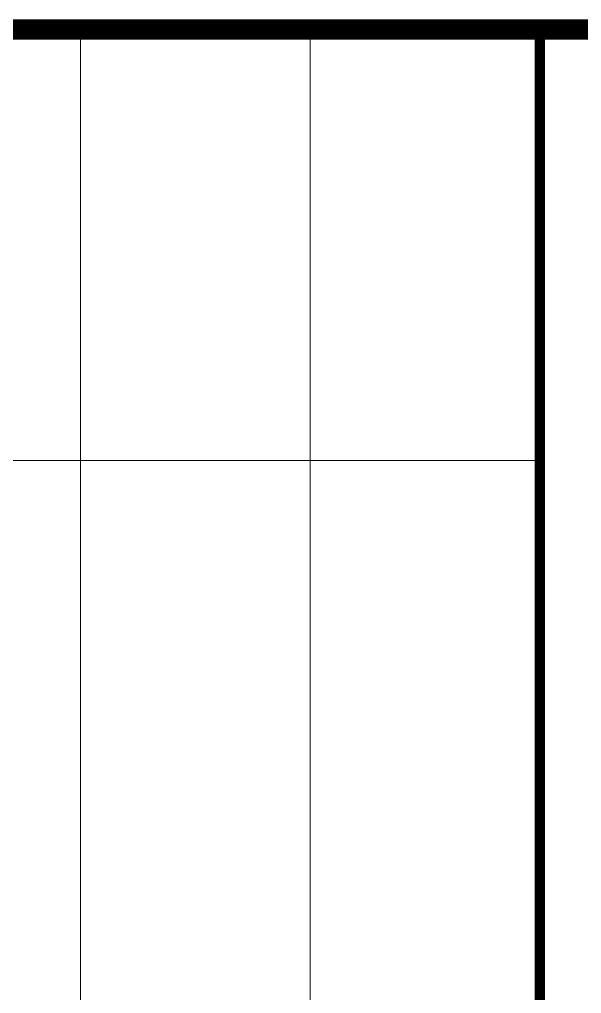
# Model space of a CAD drawing. Header units: millimetres. Extents: x 53009415 to 54059915, y 20499171 to 20796171.
# Drawn here: x 53961853 to 53971641, y 20517391 to 20534346 of the extents above; entities that cross this region are included whole.
import ezdxf

# ---------------------------------------------------------------- set-up
doc = ezdxf.new("R2010")
doc.units = ezdxf.units.MM
doc.header["$LTSCALE"] = 1000
doc.layers.add('PUB_TITLE', color=7, linetype='Continuous', lineweight=20)

# ---------------------------------------------------------------- blocks, each defined once
blk = doc.blocks.new('2015AACI_TQ_A2')
at = {"layer": 'PUB_TITLE'}
for p, q in [((-4500, 23200), (-4500, 19996)), ((-6000, 22400), (0, 22400)), ((-6000, 21600), (0, 21600))]:
    blk.add_line(p, q, dxfattribs=at)
for points, const_width in [([(-6000, 40000), (-6000, 0)], 70), ([(-6000, 23200), (0, 23200)], 35)]:
    blk.add_lwpolyline(points, dxfattribs=dict(at, const_width=const_width))
blk.add_lwpolyline([(-6000, 0), (0, 0), (0, 40000), (-6000, 40000)], close=True, dxfattribs=at)

msp = doc.modelspace()

# ---------------------------------------------------------------- block references
at = {"layer": 'PUB_TITLE', "xscale": 5, "yscale": 5, "zscale": 5, "rotation": 270}
msp.add_blockref('2015AACI_TQ_A2', (53854915.383, 20504170.783), dxfattribs=at)

doc.saveas('drawing.dxf')
